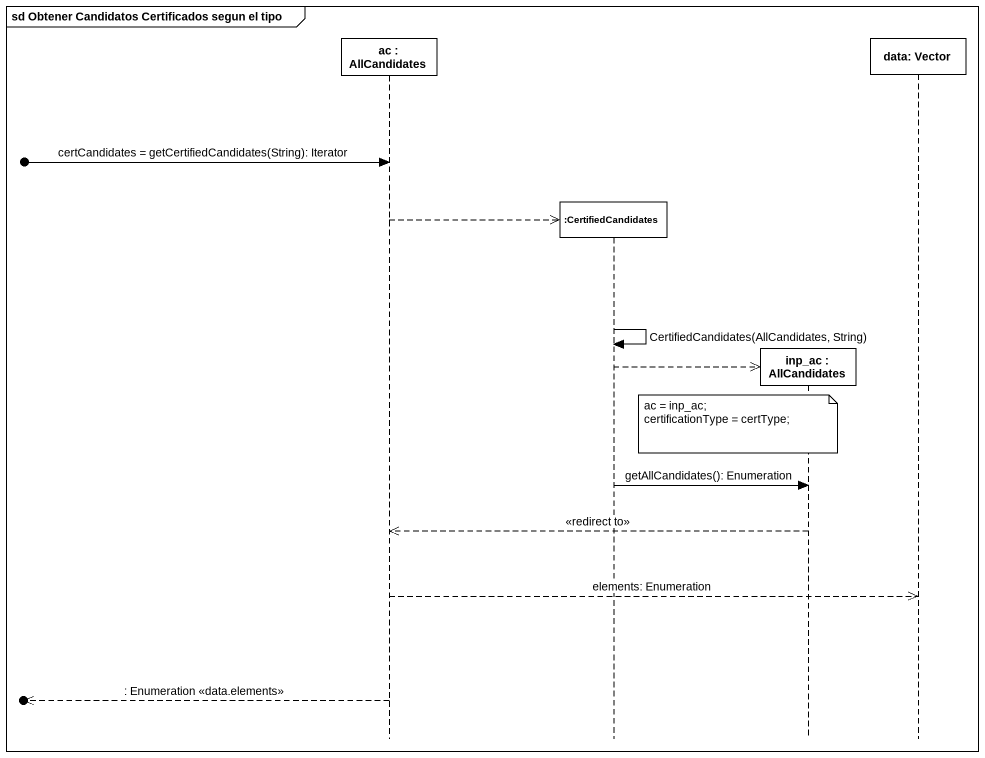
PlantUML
@startuml
mainframe sd Obtener Candidatos Certificados segun el tipo
hide footbox
participant "ac : AllCandidates" as ac
participant ":CertifiedCandidates" as CertifiedCandidates
participant "inp_ac : AllCandidates" as inp_ac
participant "data: Vector" as data_Vector

[o-> ac : certCandidates = getCertifiedCandidates(String): Iterator
ac -->> CertifiedCandidates **
CertifiedCandidates -> CertifiedCandidates : CertifiedCandidates(AllCandidates, String)
CertifiedCandidates -->> inp_ac **
note over inp_ac
  ac = inp_ac;
  certificationType = certType;
end note
CertifiedCandidates -> inp_ac : getAllCandidates(): Enumeration
inp_ac -->> ac : <<redirect to>>
ac -->> data_Vector : elements: Enumeration
[o<<-- ac : : Enumeration <<data.elements>>
@enduml
